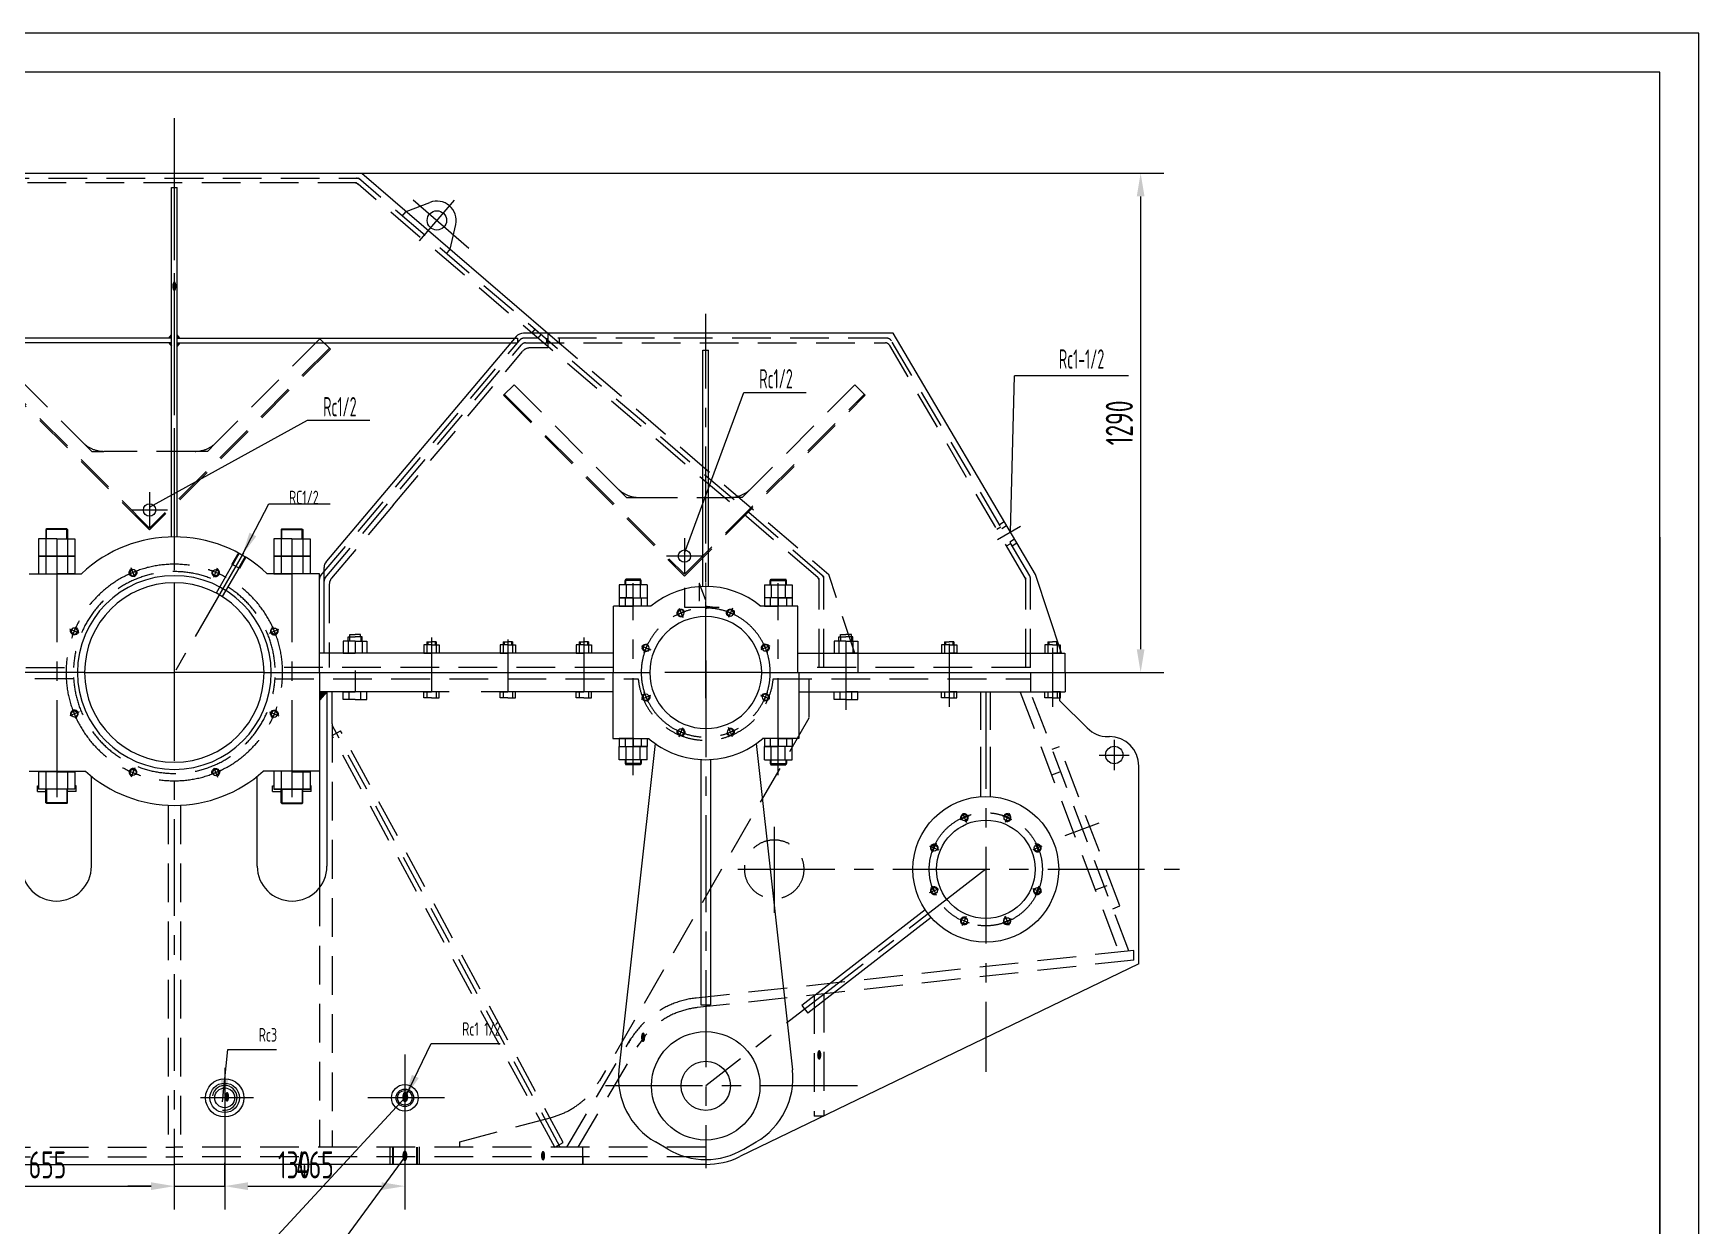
# Model space of a CAD drawing. Header units: millimetres. Extents: x -775 to 7625, y -1726 to 4444.
# Drawn here: x 3326 to 7625, y 1366 to 4444 of the extents above; entities that cross this region are included whole.
import ezdxf
from ezdxf.enums import TextEntityAlignment as Align

# ---------------------------------------------------------------- set-up
doc = ezdxf.new("R2010")
doc.units = ezdxf.units.MM
doc.header["$LTSCALE"] = 200
doc.linetypes.add('F', pattern=[0.75, 0.5, -0.25])
doc.linetypes.add('G', pattern=[2, 1.25, -0.25, 0.25, -0.25])
for name, color, linetype in [('01', 7, 'Continuous'), ('02', 1, 'Continuous'), ('04', 2, 'F'), ('05', 4, 'G'), ('08', 1, 'Continuous'), ('10', 1, 'Continuous'), ('11', 3, 'Continuous')]:
    doc.layers.add(name, color=color, linetype=linetype)
doc.styles.add('HZLIB', font='TXT.shx', dxfattribs={"width": 0.5, "height": 70})
doc.styles.get("Standard").update_dxf_attribs({"font": 'isocp', "width": 0.707, "bigfont": 'intecad.shx'})
doc.dimstyles.new('INTE', dxfattribs={"dimscale": 20, "dimtxt": 3.5, "dimasz": 3, "dimexe": 3, "dimexo": 0, "dimgap": 1, "dimtad": 1, "dimdsep": 46, "dimtxsty": 'Standard', "dimcen": 0, "dimclrd": 1, "dimclre": 1, "dimclrt": 3, "dimaunit": 1, "dimadec": 0, "dimazin": 0, "dimtfac": 1, "dimtmove": 0, "dimatfit": 0, "dimfxl": 0, "dimarcsym": 0})
doc.dimstyles.new('inte_lin_lin5', dxfattribs={"dimscale": 20, "dimtxt": 3.5, "dimasz": 3, "dimexe": 3, "dimexo": 0, "dimgap": 1, "dimtad": 1, "dimdec": 3, "dimdsep": 46, "dimtxsty": 'Standard', "dimblk2": 'inte_dim_blk', "dimsah": 1, "dimcen": 0, "dimse2": 1, "dimclrd": 1, "dimclre": 1, "dimclrt": 3, "dimaunit": 1, "dimadec": 0, "dimazin": 0, "dimtfac": 1, "dimtdec": 3, "dimtmove": 0, "dimatfit": 3, "dimfxl": 0, "dimarcsym": 0})

# ---------------------------------------------------------------- blocks, each defined once
blk = doc.blocks.new('*D12')
at = {"layer": '08', "color": 1, "lineweight": -2}
for p, q in [((4174, 4082.8), (6244.2, 4082.8)), ((6184.2, 4022.8), (6184.2, 2853.8)), ((5988.6, 2793.8), (6244.2, 2793.8))]:
    blk.add_line(p, q, dxfattribs=at)
at = {"layer": '08', "color": 1}
for points in [[(6174.2, 4022.8), (6194.2, 4022.8), (6184.2, 4082.8)], [(6174.2, 2853.8), (6194.2, 2853.8), (6184.2, 2793.8)]]:
    blk.add_solid(points, dxfattribs=at)
at = {"layer": 'Defpoints', "color": 0}
for p in [(4174, 4082.8), (5988.6, 2793.8), (6184.2, 2793.8)]:
    blk.add_point(p, dxfattribs=at)
at = {"layer": '08', "color": 3, "insert": (6129.2, 3438.3), "char_height": 70, "attachment_point": 5, "rotation": 90}
blk.add_mtext('1290', dxfattribs=at)
blk = doc.blocks.new('*D13')
at = {"layer": '08', "color": 1, "lineweight": -2}
for p, q in [((3690, 1524), (3690, 1407.8)), ((3820, 1467.8), (3820, 1527.8)), ((3630, 1467.8), (3570, 1467.8)), ((3690, 1467.8), (3820, 1467.8)), ((3880, 1467.8), (4059.2, 1467.8))]:
    blk.add_line(p, q, dxfattribs=at)
at = {"layer": '08', "color": 1}
for points in [[(3630, 1477.8), (3630, 1457.8), (3690, 1467.8)], [(3880, 1477.8), (3880, 1457.8), (3820, 1467.8)]]:
    blk.add_solid(points, dxfattribs=at)
at = {"layer": 'Defpoints', "color": 0}
for p in [(3690, 1524), (3820, 1467.8), (3820, 1467.8)]:
    blk.add_point(p, dxfattribs=at)
at = {"layer": '08', "color": 3, "insert": (3999.6, 1522.8), "char_height": 70, "attachment_point": 5}
blk.add_mtext('130', dxfattribs=at)
blk = doc.blocks.new('*D14')
at = {"layer": '08', "color": 1, "lineweight": -2}
for p, q in [((3035, 1635.1), (3035, 1407.8)), ((3690, 1513), (3690, 1407.8)), ((3095, 1467.8), (3630, 1467.8))]:
    blk.add_line(p, q, dxfattribs=at)
at = {"layer": '08', "color": 1}
for points in [[(3095, 1477.8), (3095, 1457.8), (3035, 1467.8)], [(3630, 1477.8), (3630, 1457.8), (3690, 1467.8)]]:
    blk.add_solid(points, dxfattribs=at)
at = {"layer": 'Defpoints', "color": 0}
for p in [(3035, 1635.1), (3690, 1513), (3690, 1467.8)]:
    blk.add_point(p, dxfattribs=at)
at = {"layer": '08', "color": 3, "insert": (3362.5, 1522.8), "char_height": 70, "attachment_point": 5}
blk.add_mtext('655', dxfattribs=at)
blk = doc.blocks.new('*D15')
at = {"layer": '08', "color": 1, "lineweight": -2}
for p, q in [((3820, 1601.2), (3820, 1407.8)), ((4285, 1594.6), (4285, 1407.8)), ((3880, 1467.8), (4225, 1467.8))]:
    blk.add_line(p, q, dxfattribs=at)
at = {"layer": '08', "color": 1}
for points in [[(3880, 1477.8), (3880, 1457.8), (3820, 1467.8)], [(4225, 1477.8), (4225, 1457.8), (4285, 1467.8)]]:
    blk.add_solid(points, dxfattribs=at)
at = {"layer": 'Defpoints', "color": 0}
for p in [(3820, 1601.2), (4285, 1594.6), (4285, 1467.8)]:
    blk.add_point(p, dxfattribs=at)
at = {"layer": '08', "color": 3, "insert": (4052.5, 1522.8), "char_height": 70, "attachment_point": 5}
blk.add_mtext('465', dxfattribs=at)
blk = doc.blocks.new('inte_dim_blk')
at = {"layer": '08', "color": 0}
blk.add_line((0, 0), (-2.5, 0), dxfattribs=at)
blk = doc.blocks.new('*U9', base_point=(13655.4, 3506))
at = {"layer": '01'}
blk.add_circle((13655.4, 3506), 25.6, dxfattribs=at)
at = {"layer": '02'}
blk.add_arc((13655.4, 3506), 32, 260, 170, dxfattribs=at)
blk = doc.blocks.new('*U8', base_point=(13169.7, 2728.2))
at = {"layer": '01'}
blk.add_circle((13169.7, 2728.2), 8, dxfattribs=at)
at = {"layer": '02'}
blk.add_arc((13169.7, 2728.2), 10, 260, 170, dxfattribs=at)
at = {"layer": '05'}
for p, q in [((13182.7, 2728.2), (13156.7, 2728.2)), ((13169.7, 2741.2), (13169.7, 2715.2))]:
    blk.add_line(p, q, dxfattribs=at)
blk = doc.blocks.new('*U11', base_point=(13169.7, 2728.2))
at = {"layer": '01'}
blk.add_circle((13169.7, 2728.2), 8, dxfattribs=at)
at = {"layer": '02'}
blk.add_arc((13169.7, 2728.2), 10, 260, 170, dxfattribs=at)
at = {"layer": '05'}
for p, q in [((13182.7, 2728.2), (13156.7, 2728.2)), ((13169.7, 2741.2), (13169.7, 2715.2))]:
    blk.add_line(p, q, dxfattribs=at)
blk = doc.blocks.new('*U10', base_point=(12521.7, 1470.9))
at = {"layer": '01'}
blk.add_circle((12521.7, 1470.9), 8, dxfattribs=at)
at = {"layer": '02'}
blk.add_arc((12521.7, 1470.9), 10, 260, 170, dxfattribs=at)
at = {"layer": '05'}
for p, q in [((12534.7, 1470.9), (12508.7, 1470.9)), ((12521.7, 1483.9), (12521.7, 1457.9))]:
    blk.add_line(p, q, dxfattribs=at)
blk = doc.blocks.new('*U7', base_point=(12521.7, 1470.9))
at = {"layer": '01'}
blk.add_circle((12521.7, 1470.9), 8, dxfattribs=at)
at = {"layer": '02'}
blk.add_arc((12521.7, 1470.9), 10, 260, 170, dxfattribs=at)
at = {"layer": '05'}
for p, q in [((12534.7, 1470.9), (12508.7, 1470.9)), ((12521.7, 1483.9), (12521.7, 1457.9))]:
    blk.add_line(p, q, dxfattribs=at)
blk = doc.blocks.new('*U6', base_point=(11638.2, 1614.9))
at = {"layer": '01'}
blk.add_circle((11638.2, 1614.9), 8, dxfattribs=at)
at = {"layer": '02'}
blk.add_arc((11638.2, 1614.9), 10, 260, 170, dxfattribs=at)
at = {"layer": '05'}
for p, q in [((11651.2, 1614.9), (11625.2, 1614.9)), ((11638.2, 1627.9), (11638.2, 1601.9))]:
    blk.add_line(p, q, dxfattribs=at)
blk = doc.blocks.new('*U5')
at = {"layer": '01'}
for p, q in [((-21, 0), (-21, 36)), ((-21, 36), (0, 36)), ((-21, 21), (0, 21)), ((0, 36), (0, 0)), ((0, -36), (0, 0)), ((-21, 0), (-21, -36)), ((-21, -21), (0, -21)), ((-21, -36), (0, -36))]:
    blk.add_line(p, q, dxfattribs=at)
at = {"layer": '05'}
blk.add_line((-22.1, 0), (1.1, 0), dxfattribs=at)
blk = doc.blocks.new('*U39')
at = {"layer": '01'}
for points in [[(415, 292), (25, 292)], [(415, 5), (415, 292)]]:
    blk.add_lwpolyline(points, dxfattribs=at)
at = {"layer": '02'}
for points in [[(420, 297), (0, 297)], [(420, 0), (420, 297)]]:
    blk.add_lwpolyline(points, dxfattribs=at)

msp = doc.modelspace()

# ---------------------------------------------------------------- hatches: boundary and pattern name
at = {"layer": '02', "linetype": 'Continuous'}
for points in [[(3682.518, 3656.688), (3682.518, 3665.551), (3675.401, 3656.688)], [(3697.518, 3656.688), (3697.518, 3665.551), (3704.634, 3656.688)], [(4065.018, 2722.28), (4084.018, 2743.819), (4065.018, 2743.819), (4065.018, 2737.819)]]:
    msp.add_hatch(color=1, dxfattribs=at).paths.add_polyline_path(points)
at = {"layer": '10'}
for points in [[(3682.518, 3644.688), (3675.773, 3644.688), (3682.518, 3636.596)], [(3697.518, 3644.688), (3704.262, 3644.688), (3697.518, 3636.596)]]:
    msp.add_hatch(color=256, dxfattribs=at).paths.add_polyline_path(points)

# ---------------------------------------------------------------- linework, layer by layer
for p, q in [((7524.556, 3143.621), (7524.556, -496.379)), ((3458.268, 2793.819), (2462.918, 2793.819)), ((3458.268, 2793.819), (2462.918, 2793.819)), ((3921.768, 2793.819), (4917.118, 2793.819)), ((3921.768, 2793.819), (4917.118, 2793.819))]:
    msp.add_line(p, q)
at = {"layer": '01', "color": 7, "linetype": 'Continuous'}
for p, q in [((3206.018, 4082.819), (4174.018, 4082.819)), ((4174.018, 4082.819), (4654.389, 3669.819)), ((4288.655, 3984.259), (4349.878, 4007.602)), ((4402.396, 3886.47), (4416.293, 3950.501)), ((5545.618, 3669.819), (4654.389, 3669.819)), ((5912.618, 3046.819), (5545.618, 3669.819)), ((3386.518, 3138.819), (3339.738, 3138.819)), ((3339.738, 3138.819), (3339.738, 3093.819)), ((3360.518, 3164.819), (3358.518, 3162.819)), ((3358.518, 3162.819), (3358.518, 3138.819)), ((3414.518, 3162.819), (3358.518, 3162.819)), ((3358.518, 3138.819), (3358.518, 3093.819)), ((3412.518, 3164.819), (3360.518, 3164.819)), ((3386.518, 3139.87), (3386.518, 3092.767)), ((3386.518, 3138.819), (3433.298, 3138.819)), ((3414.518, 3162.819), (3412.518, 3164.819)), ((3414.518, 3162.819), (3414.518, 3138.819)), ((3414.518, 3138.819), (3414.518, 3093.819)), ((3433.298, 3138.819), (3433.298, 3093.819)), ((3993.518, 3138.819), (3946.738, 3138.819)), ((3946.738, 3138.819), (3946.738, 3093.819)), ((3965.518, 3162.819), (3967.518, 3164.819)), ((3965.518, 3162.819), (3965.518, 3138.819)), ((3965.518, 3162.819), (4021.518, 3162.819)), ((3965.518, 3138.819), (3965.518, 3093.819)), ((3967.518, 3164.819), (4019.518, 3164.819)), ((3993.518, 3139.87), (3993.518, 3092.767)), ((3993.518, 3138.819), (4040.298, 3138.819)), ((4019.518, 3164.819), (4021.518, 3162.819)), ((4021.518, 3162.819), (4021.518, 3138.819)), ((4021.518, 3138.819), (4021.518, 3093.819)), ((4040.298, 3138.819), (4040.298, 3093.819)), ((3339.738, 3093.819), (3386.518, 3093.819)), ((3339.738, 3093.819), (3339.738, 3048.819)), ((3386.518, 3093.819), (3339.738, 3093.819)), ((3358.518, 3093.819), (3358.518, 3048.819)), ((3386.518, 3094.87), (3386.518, 3047.767)), ((3433.298, 3093.819), (3386.518, 3093.819)), ((3386.518, 3093.819), (3433.298, 3093.819)), ((3414.518, 3093.819), (3414.518, 3048.819)), ((3433.298, 3093.819), (3433.298, 3048.819)), ((3946.738, 3093.819), (3993.518, 3093.819)), ((3946.738, 3093.819), (3946.738, 3048.819)), ((3993.518, 3093.819), (3946.738, 3093.819)), ((3965.518, 3093.819), (3965.518, 3048.819)), ((3993.518, 3094.87), (3993.518, 3047.767)), ((4040.298, 3093.819), (3993.518, 3093.819)), ((3993.518, 3093.819), (4040.298, 3093.819)), ((4021.518, 3093.819), (4021.518, 3048.819)), ((4040.298, 3093.819), (4040.298, 3048.819)), ((3339.738, 3048.819), (3386.518, 3048.819)), ((3433.298, 3048.819), (3386.518, 3048.819)), ((3946.738, 3048.819), (3993.518, 3048.819)), ((4040.298, 3048.819), (3993.518, 3048.819)), ((4065.018, 2793.819), (4065.018, 3048.819)), ((4853.318, 3031.719), (4855.05, 3034.719)), ((4853.318, 3020.219), (4853.318, 3031.719)), ((4895.318, 3031.719), (4853.318, 3031.719)), ((4893.585, 3034.719), (4855.05, 3034.719)), ((4895.318, 3031.719), (4893.585, 3034.719)), ((4895.318, 3020.219), (4895.318, 3031.719)), ((5227.918, 3031.719), (5229.65, 3034.719)), ((5227.918, 3031.719), (5269.918, 3031.719)), ((5227.918, 3020.219), (5227.918, 3031.719)), ((5229.65, 3034.719), (5268.185, 3034.719)), ((5269.918, 3031.719), (5268.185, 3034.719)), ((5269.918, 3020.219), (5269.918, 3031.719)), ((5979.756, 2843.819), (5912.618, 3046.819)), ((4823.418, 2793.819), (4823.418, 2965.219)), ((4920.057, 2965.219), (4823.418, 2965.219)), ((5299.718, 2965.219), (5201.318, 2965.219)), ((5299.718, 2793.819), (5299.718, 2965.219)), ((4138.618, 2874.819), (4138.618, 2885.672)), ((4174.618, 2874.819), (4174.618, 2885.672)), ((5405.518, 2874.819), (5405.518, 2885.672)), ((5441.518, 2874.819), (5441.518, 2885.672)), ((5455.268, 2793.819), (5455.268, 2843.819)), ((4065.018, 2793.819), (4065.018, 2238.63)), ((4821.618, 2793.819), (4821.618, 2623.819)), ((5301.618, 2793.819), (5301.618, 2623.819)), ((5976.002, 2720.819), (5976.002, 2743.819)), ((5976.002, 2720.819), (6046.242, 2650.579)), ((4821.618, 2623.819), (4915.406, 2623.819)), ((5301.618, 2623.819), (5207.829, 2623.819)), ((6099.982, 2628.319), (6103.518, 2628.319)), ((3339.738, 2537.767), (3339.738, 2492.767)), ((3386.518, 2537.767), (3339.738, 2537.767)), ((3358.518, 2537.767), (3358.518, 2492.767)), ((3386.518, 2538.819), (3386.518, 2491.715)), ((3386.518, 2537.767), (3433.298, 2537.767)), ((3414.518, 2537.767), (3414.518, 2492.767)), ((3433.298, 2537.767), (3433.298, 2492.767)), ((3946.738, 2537.767), (3946.738, 2492.767)), ((3965.518, 2537.767), (3965.518, 2492.767)), ((3993.518, 2538.819), (3993.518, 2491.715)), ((3993.518, 2537.767), (4040.298, 2537.767)), ((4021.518, 2537.767), (4021.518, 2492.767)), ((4040.298, 2537.767), (4040.298, 2492.767)), ((4853.318, 2568.819), (4853.318, 2558.719)), ((4853.318, 2558.719), (4855.05, 2555.719)), ((4895.318, 2558.719), (4853.318, 2558.719)), ((4893.585, 2555.719), (4855.05, 2555.719)), ((4895.318, 2558.719), (4893.585, 2555.719)), ((4895.318, 2568.819), (4895.318, 2558.719)), ((5227.918, 2568.819), (5227.918, 2558.719)), ((5227.918, 2558.719), (5269.918, 2558.719)), ((5227.918, 2558.719), (5229.65, 2555.719)), ((5229.65, 2555.719), (5268.185, 2555.719)), ((5269.918, 2558.719), (5268.185, 2555.719)), ((5269.918, 2568.819), (5269.918, 2558.719)), ((3433.298, 2492.767), (3339.738, 2492.767)), ((3358.518, 2457.593), (3358.518, 2492.767)), ((3360.518, 2455.593), (3358.518, 2457.593)), ((3414.518, 2457.593), (3358.518, 2457.593)), ((3412.518, 2455.593), (3360.518, 2455.593)), ((3414.518, 2457.593), (3412.518, 2455.593)), ((3414.518, 2457.593), (3414.518, 2492.767)), ((4040.298, 2492.767), (3946.738, 2492.767)), ((3946.738, 2492.767), (4040.298, 2492.767)), ((3965.518, 2457.593), (3965.518, 2492.767)), ((3965.518, 2457.593), (3967.518, 2455.593)), ((3965.518, 2457.593), (4021.518, 2457.593)), ((3967.518, 2455.593), (4019.518, 2455.593)), ((4019.518, 2455.593), (4021.518, 2457.593)), ((4021.518, 2457.593), (4021.518, 2492.767)), ((6179.518, 2041.319), (5149.906, 1544.024)), ((4963.656, 1563.436), (4931.763, 1581.85)), ((2318.418, 1523.819), (3690.018, 1523.819)), ((5061.618, 1523.819), (3690.018, 1523.819))]:
    msp.add_line(p, q, dxfattribs=at)
at = {"layer": '01'}
for p, q in [((3682.518, 3143.819), (3682.518, 4045.819)), ((3682.518, 4045.819), (3697.518, 4045.819)), ((3697.518, 3143.819), (3697.518, 4045.819)), ((3682.518, 3656.688), (2811.399, 3656.688)), ((3697.518, 3656.688), (4568.636, 3656.688)), ((4572.232, 3660.948), (4082.416, 3080.868)), ((4654.389, 3669.819), (4591.334, 3669.819)), ((3682.518, 3644.688), (2821.532, 3644.688)), ((3697.518, 3644.688), (4558.503, 3644.688)), ((5054.118, 3016.119), (5054.118, 3626.119)), ((5054.118, 3626.119), (5069.118, 3626.119)), ((5069.118, 3016.119), (5069.118, 3626.119)), ((4076.518, 2843.819), (4076.518, 3064.739)), ((3315.018, 3048.819), (3450.278, 3048.819)), ((4065.018, 3048.819), (3929.757, 3048.819)), ((4910.328, 3020.219), (4838.308, 3020.219)), ((4838.308, 3020.219), (4838.308, 2986.219)), ((4856.313, 3020.219), (4856.313, 2986.219)), ((4892.323, 3020.219), (4892.323, 2986.219)), ((4910.328, 3020.219), (4910.328, 2986.219)), ((5006.617, 3012.162), (5006.617, 2962.162)), ((5212.908, 3020.219), (5212.908, 2986.219)), ((5212.908, 3020.219), (5284.928, 3020.219)), ((5230.913, 3020.219), (5230.913, 2986.219)), ((5266.923, 3020.219), (5266.923, 2986.219)), ((5284.928, 3020.219), (5284.928, 2986.219)), ((4838.308, 2986.219), (4910.328, 2986.219)), ((5284.928, 2986.219), (5212.908, 2986.219)), ((4138.618, 2885.672), (4156.618, 2885.672)), ((4142.618, 2885.672), (4142.618, 2891.672)), ((4142.618, 2891.672), (4156.618, 2891.672)), ((4170.618, 2891.672), (4156.618, 2891.672)), ((4174.618, 2885.672), (4156.618, 2885.672)), ((4170.618, 2885.672), (4170.618, 2891.672)), ((5405.518, 2885.672), (5423.518, 2885.672)), ((5409.518, 2891.672), (5423.518, 2891.672)), ((5409.518, 2885.672), (5409.518, 2891.672)), ((5437.518, 2891.672), (5423.518, 2891.672)), ((5441.518, 2885.672), (5423.518, 2885.672)), ((5437.518, 2885.672), (5437.518, 2891.672)), ((4823.418, 2843.819), (4064.518, 2843.819)), ((4156.618, 2874.819), (4126.223, 2874.819)), ((4126.223, 2874.819), (4126.223, 2843.819)), ((4126.223, 2843.819), (4156.618, 2843.819)), ((4138.618, 2874.819), (4138.618, 2843.819)), ((4156.618, 2874.819), (4187.013, 2874.819)), ((4187.013, 2843.819), (4156.618, 2843.819)), ((4174.618, 2874.819), (4174.618, 2843.819)), ((4187.013, 2874.819), (4187.013, 2843.819)), ((4353.618, 2865.319), (4333.843, 2865.319)), ((4333.843, 2865.319), (4333.843, 2843.819)), ((4333.843, 2843.819), (4353.618, 2843.819)), ((4341.618, 2872.638), (4353.618, 2872.638)), ((4341.618, 2872.638), (4341.618, 2843.819)), ((4365.618, 2872.638), (4353.618, 2872.638)), ((4353.618, 2865.319), (4373.393, 2865.319)), ((4373.393, 2843.819), (4353.618, 2843.819)), ((4365.618, 2872.638), (4365.618, 2843.819)), ((4373.393, 2865.319), (4373.393, 2843.819)), ((4550.618, 2865.319), (4530.843, 2865.319)), ((4530.843, 2865.319), (4530.843, 2843.819)), ((4530.843, 2843.819), (4550.618, 2843.819)), ((4538.618, 2872.638), (4550.618, 2872.638)), ((4538.618, 2872.638), (4538.618, 2843.819)), ((4562.618, 2872.638), (4550.618, 2872.638)), ((4550.618, 2865.319), (4570.393, 2865.319)), ((4570.393, 2843.819), (4550.618, 2843.819)), ((4562.618, 2872.638), (4562.618, 2843.819)), ((4570.393, 2865.319), (4570.393, 2843.819)), ((4727.343, 2865.319), (4727.343, 2843.819)), ((4747.118, 2865.319), (4727.343, 2865.319)), ((4727.343, 2843.819), (4747.118, 2843.819)), ((4735.118, 2872.638), (4747.118, 2872.638)), ((4735.118, 2872.638), (4735.118, 2843.819)), ((4759.118, 2872.638), (4747.118, 2872.638)), ((4747.118, 2865.319), (4766.893, 2865.319)), ((4766.893, 2843.819), (4747.118, 2843.819)), ((4759.118, 2872.638), (4759.118, 2843.819)), ((4766.893, 2865.319), (4766.893, 2843.819)), ((5299.718, 2843.819), (5988.618, 2843.819)), ((5423.518, 2874.819), (5393.123, 2874.819)), ((5393.123, 2874.819), (5393.123, 2843.819)), ((5393.123, 2843.819), (5423.518, 2843.819)), ((5405.518, 2874.819), (5405.518, 2843.819)), ((5423.518, 2874.819), (5453.913, 2874.819)), ((5453.913, 2843.819), (5423.518, 2843.819)), ((5441.518, 2874.819), (5441.518, 2843.819)), ((5453.913, 2874.819), (5453.913, 2843.819)), ((5690.022, 2865.319), (5670.247, 2865.319)), ((5670.247, 2865.319), (5670.247, 2843.819)), ((5670.247, 2843.819), (5690.022, 2843.819)), ((5678.022, 2872.638), (5690.022, 2872.638)), ((5678.022, 2872.638), (5678.022, 2843.819)), ((5702.022, 2872.638), (5690.022, 2872.638)), ((5690.022, 2865.319), (5709.797, 2865.319)), ((5709.797, 2843.819), (5690.022, 2843.819)), ((5702.022, 2872.638), (5702.022, 2843.819)), ((5709.797, 2865.319), (5709.797, 2843.819)), ((5937.247, 2865.319), (5937.247, 2843.819)), ((5957.022, 2865.319), (5937.247, 2865.319)), ((5937.247, 2843.819), (5957.022, 2843.819)), ((5945.022, 2872.638), (5957.022, 2872.638)), ((5945.022, 2872.638), (5945.022, 2843.819)), ((5969.022, 2872.638), (5957.022, 2872.638)), ((5957.022, 2865.319), (5976.797, 2865.319)), ((5976.797, 2843.819), (5957.022, 2843.819)), ((5969.022, 2872.638), (5969.022, 2843.819)), ((5976.797, 2865.319), (5976.797, 2843.819)), ((5988.618, 2843.819), (5988.618, 2793.819)), ((4065.018, 2793.819), (4065.018, 2737.819)), ((5206.118, 2793.819), (5989.022, 2793.819)), ((5206.118, 2793.819), (5988.618, 2793.819)), ((5989.022, 2793.819), (5989.022, 2743.819)), ((4399.458, 2743.819), (4065.018, 2743.819)), ((4084.018, 2743.819), (4065.018, 2722.28)), ((4084.018, 2743.819), (4084.018, 2293.938)), ((4097.018, 2661.553), (4097.018, 2743.819)), ((4126.223, 2743.819), (4156.618, 2743.819)), ((4126.223, 2723.819), (4126.223, 2743.819)), ((4156.618, 2723.819), (4126.223, 2723.819)), ((4141.418, 2723.819), (4141.418, 2743.819)), ((4187.013, 2743.819), (4156.618, 2743.819)), ((4156.618, 2723.819), (4187.013, 2723.819)), ((4171.818, 2723.819), (4171.818, 2743.819)), ((4187.013, 2723.819), (4187.013, 2743.819)), ((4333.628, 2743.819), (4353.618, 2743.819)), ((4333.628, 2728.819), (4333.628, 2743.819)), ((4353.618, 2728.819), (4333.628, 2728.819)), ((4341.618, 2743.819), (4341.618, 2728.819)), ((4373.608, 2743.819), (4353.618, 2743.819)), ((4353.618, 2728.819), (4373.608, 2728.819)), ((4365.618, 2743.819), (4365.618, 2728.819)), ((4373.608, 2728.819), (4373.608, 2743.819)), ((4823.418, 2743.819), (4482.191, 2743.819)), ((4530.628, 2743.819), (4550.618, 2743.819)), ((4530.628, 2728.819), (4530.628, 2743.819)), ((4550.618, 2728.819), (4530.628, 2728.819)), ((4538.618, 2743.819), (4538.618, 2728.819)), ((4570.608, 2743.819), (4550.618, 2743.819)), ((4550.618, 2728.819), (4570.608, 2728.819)), ((4562.618, 2743.819), (4562.618, 2728.819)), ((4570.608, 2728.819), (4570.608, 2743.819)), ((4727.128, 2728.819), (4727.128, 2743.819)), ((4727.128, 2743.819), (4747.118, 2743.819)), ((4747.118, 2728.819), (4727.128, 2728.819)), ((4735.118, 2743.819), (4735.118, 2728.819)), ((4767.108, 2743.819), (4747.118, 2743.819)), ((4747.118, 2728.819), (4767.108, 2728.819)), ((4759.118, 2743.819), (4759.118, 2728.819)), ((4767.108, 2728.819), (4767.108, 2743.819)), ((5301.618, 2743.819), (5989.022, 2743.819)), ((5393.123, 2723.819), (5393.123, 2743.819)), ((5393.123, 2743.819), (5423.518, 2743.819)), ((5423.518, 2723.819), (5393.123, 2723.819)), ((5408.318, 2723.819), (5408.318, 2743.819)), ((5453.913, 2743.819), (5423.518, 2743.819)), ((5423.518, 2723.819), (5453.913, 2723.819)), ((5438.718, 2723.819), (5438.718, 2743.819)), ((5453.913, 2723.819), (5453.913, 2743.819)), ((5670.032, 2743.819), (5690.022, 2743.819)), ((5670.032, 2728.819), (5670.032, 2743.819)), ((5690.022, 2728.819), (5670.032, 2728.819)), ((5678.022, 2743.819), (5678.022, 2728.819)), ((5710.012, 2743.819), (5690.022, 2743.819)), ((5690.022, 2728.819), (5710.012, 2728.819)), ((5702.022, 2743.819), (5702.022, 2728.819)), ((5710.012, 2728.819), (5710.012, 2743.819)), ((5772.002, 2645.62), (5772.002, 2743.819)), ((5797.002, 2645.62), (5797.002, 2743.819)), ((5937.032, 2728.819), (5937.032, 2743.819)), ((5937.032, 2743.819), (5957.022, 2743.819)), ((5957.022, 2728.819), (5937.032, 2728.819)), ((5945.022, 2743.819), (5945.022, 2728.819)), ((5977.012, 2743.819), (5957.022, 2743.819)), ((5957.022, 2728.819), (5977.012, 2728.819)), ((5969.022, 2743.819), (5969.022, 2728.819)), ((5977.012, 2728.819), (5977.012, 2743.819)), ((4931.282, 2610.413), (4837.677, 1767.863)), ((4838.308, 2568.819), (4838.308, 2602.819)), ((4838.308, 2602.819), (4910.328, 2602.819)), ((4856.313, 2568.819), (4856.313, 2602.819)), ((4892.323, 2568.819), (4892.323, 2602.819)), ((4910.328, 2568.819), (4910.328, 2602.819)), ((5191.953, 2610.413), (5285.558, 1767.863)), ((5284.928, 2602.819), (5212.908, 2602.819)), ((5212.908, 2568.819), (5212.908, 2602.819)), ((5230.913, 2568.819), (5230.913, 2602.819)), ((5266.923, 2568.819), (5266.923, 2602.819)), ((5284.928, 2568.819), (5284.928, 2602.819)), ((5772.002, 2472.844), (5772.002, 2601.988)), ((5797.002, 2472.844), (5797.002, 2601.988)), ((3315.018, 2538.819), (3460.618, 2538.819)), ((4065.018, 2538.819), (3919.417, 2538.819)), ((4910.328, 2568.819), (4838.308, 2568.819)), ((5049.118, 2569.166), (5049.118, 1935.474)), ((5074.118, 2569.166), (5074.118, 1935.474)), ((5212.908, 2568.819), (5284.928, 2568.819)), ((6179.518, 2041.319), (6179.518, 2552.319)), ((3336.518, 2486.615), (3336.518, 2501.637)), ((3336.518, 2501.637), (3339.738, 2501.637)), ((3436.518, 2501.637), (3433.298, 2501.637)), ((3436.518, 2486.615), (3436.518, 2501.637)), ((3476.018, 2293.938), (3476.018, 2525.726)), ((3904.018, 2293.938), (3904.018, 2525.726)), ((3943.518, 2486.615), (3943.518, 2501.637)), ((3943.518, 2501.637), (3946.738, 2501.637)), ((4043.518, 2501.637), (4040.298, 2501.637)), ((4043.518, 2486.615), (4043.518, 2501.637)), ((3336.518, 2486.615), (3358.518, 2486.615)), ((3436.518, 2486.615), (3414.518, 2486.615)), ((3943.518, 2486.615), (3965.518, 2486.615)), ((4043.518, 2486.615), (4021.518, 2486.615)), ((5628.35, 2180.87), (5309.699, 1934.459)), ((5643.644, 2161.093), (5324.992, 1914.683)), ((5049.118, 1935.474), (5074.118, 1935.474)), ((5309.699, 1934.459), (5324.992, 1914.683))]:
    msp.add_line(p, q, dxfattribs=at)
at = {"layer": '01', "color": 7, "linetype": 'Continuous'}
for centre, radius in [((4367.621, 3961.064), 25), ((3626.018, 3213.319), 16), ((5006.617, 3094.319), 16), ((6116.018, 2580.819), 22.5)]:
    msp.add_circle(centre, radius, dxfattribs=at)
at = {"layer": '01'}
for centre, radius in [((5784.502, 2285.819), 188.142), ((5784.502, 2285.819), 127), ((5061.618, 1726.819), 140), ((5061.618, 1726.819), 63.5), ((3820.017, 1695.819), 49.442), ((3820.017, 1695.819), 38), ((4284.92, 1695.819), 34.421), ((4285.017, 1695.819), 22.5)]:
    msp.add_circle(centre, radius, dxfattribs=at)
at = {"layer": '01', "color": 7, "linetype": 'Continuous'}
for centre, radius, start, end in [((4367.621, 3961.064), 49.805, 347.755248, 110.870092), ((3690.018, 2793.819), 350, 46.766765, 133.233235), ((5061.618, 2793.819), 222.3, 50.446485, 129.553515), ((5061.618, 2793.819), 196.9, 180, 180), ((5061.618, 2793.819), 225, 229.073937, 270), ((5061.618, 2793.819), 225, 270, 310.926063), ((6099.982, 2704.319), 76, 225, 270), ((5027.013, 1746.828), 190.5, 173.660599, 240), ((5096.223, 1746.828), 190.5, 300, 6.339401), ((5061.618, 1726.819), 203, 270, 295.780227)]:
    msp.add_arc(centre, radius, start, end, dxfattribs=at)
at = {"layer": '01'}
for centre, radius, start, end in [((4591.334, 3644.819), 25, 90, 139.822455), ((4101.518, 3064.739), 25, 139.822455, 180), ((3690.018, 2793.819), 250, 90, 180), ((3690.018, 2793.819), 231.75, 90, 180), ((3690.018, 2793.819), 250, 0, 90), ((3690.018, 2793.819), 231.75, 0, 90), ((5061.618, 2793.819), 144.5, 0, 180), ((3690.018, 2793.819), 250, 180, 270), ((3690.018, 2793.819), 231.75, 180, 270), ((3690.018, 2793.819), 250, 270, 0), ((3690.018, 2793.819), 231.75, 270, 0), ((5061.618, 2793.819), 144.5, 180, 0), ((6103.518, 2552.319), 76, 0, 90), ((3690.018, 2793.819), 343, 228.025301, 270), ((3690.018, 2793.819), 343, 270, 311.974699), ((3386.018, 2293.938), 90, 180, 0), ((3994.018, 2293.938), 90, 180, 0), ((5061.618, 1726.819), 190.5, 239.053768, 270), ((5061.618, 1726.819), 190.5, 270, 300.946232)]:
    msp.add_arc(centre, radius, start, end, dxfattribs=at)
at = {"layer": '02', "color": 1, "linetype": 'Continuous'}
for p, q in [((3675.401, 3656.688), (3682.518, 3665.551)), ((3704.634, 3656.688), (3697.518, 3665.551)), ((3675.773, 3644.688), (3682.518, 3636.596)), ((3704.262, 3644.688), (3697.518, 3636.596)), ((3360.218, 3138.819), (3360.218, 3164.519)), ((3412.818, 3138.819), (3412.818, 3164.519)), ((3967.218, 3138.819), (3967.218, 3164.519)), ((4019.818, 3138.819), (4019.818, 3164.519)), ((4855.018, 3020.219), (4855.018, 3034.663)), ((4893.618, 3020.219), (4893.618, 3034.663)), ((5229.618, 3020.219), (5229.618, 3034.663)), ((5268.218, 3020.219), (5268.218, 3034.663)), ((4142.218, 2885.672), (4142.218, 2874.819)), ((4171.018, 2885.672), (4171.018, 2874.819)), ((5409.118, 2885.672), (5409.118, 2874.819)), ((5437.918, 2885.672), (5437.918, 2874.819)), ((4855.018, 2568.819), (4855.018, 2555.774)), ((4893.618, 2568.819), (4893.618, 2555.774)), ((5229.618, 2568.819), (5229.618, 2555.774)), ((5268.218, 2568.819), (5268.218, 2555.774)), ((3360.218, 2492.767), (3360.218, 2455.893)), ((3412.818, 2492.767), (3412.818, 2455.893)), ((3967.218, 2492.767), (3967.218, 2455.893)), ((4019.818, 2492.767), (4019.818, 2455.893))]:
    msp.add_line(p, q, dxfattribs=at)
at = {"layer": '02'}
for p, q in [((5006.617, 2962.162), (5096.617, 2962.162)), ((4344.018, 2872.638), (4344.018, 2865.319)), ((4363.218, 2872.638), (4363.218, 2865.319)), ((4541.018, 2872.638), (4541.018, 2865.319)), ((4560.218, 2872.638), (4560.218, 2865.319)), ((4737.518, 2872.638), (4737.518, 2865.319)), ((4756.718, 2872.638), (4756.718, 2865.319)), ((5680.422, 2872.638), (5680.422, 2865.319)), ((5699.622, 2872.638), (5699.622, 2865.319)), ((5947.422, 2872.638), (5947.422, 2865.319)), ((5966.622, 2872.638), (5966.622, 2865.319)), ((4285.017, 1695.819), (3739.356, 1106.248)), ((4285.017, 1543.819), (3963.686, 1106.248))]:
    msp.add_line(p, q, dxfattribs=at)
msp.add_lwpolyline([(5096.617, 2962.162, 0, 9, 0), (5060.617, 2962.162, 0, 0, 0)], format="xyseb", dxfattribs=at)
msp.add_circle((4285.017, 1695.819), 19, dxfattribs=at)
at = {"layer": '04', "color": 2, "linetype": 'F'}
for p, q in [((3215.037, 4069.819), (4164.998, 4069.819)), ((4160.618, 4057.819), (3219.418, 4057.819)), ((4160.618, 4057.819), (4164.379, 4054.251)), ((5350.564, 3039.164), (4164.379, 4054.251)), ((5362.564, 3044.321), (4164.998, 4069.819)), ((4278.333, 3972.254), (4288.655, 3984.259)), ((4392.264, 3874.684), (4402.396, 3886.47)), ((3186.197, 3655.379), (3454.558, 3387.018)), ((4065.838, 3655.379), (3797.477, 3387.018)), ((4065.838, 3655.379), (4092.708, 3628.509)), ((4575.518, 3656.688), (4575.518, 3644.688)), ((5529.516, 3656.819), (4591.798, 3656.819)), ((4620.338, 3679.903), (4612.512, 3670.757)), ((4636.289, 3666.244), (4628.467, 3657.104)), ((4651.018, 3656.819), (4651.018, 3644.819)), ((4654.389, 3669.819), (4654.389, 3631.819)), ((4683.018, 3656.819), (4683.018, 3644.819)), ((3626.018, 3161.819), (3159.327, 3628.509)), ((3626.018, 3166.768), (3161.802, 3630.984)), ((4090.233, 3630.984), (3626.018, 3166.768)), ((4092.708, 3628.509), (3626.018, 3161.819)), ((4067.585, 3043.153), (4581.865, 3652.206)), ((4079.571, 3037.975), (4586.362, 3640.189)), ((4254.818, 3226.029), (4588.817, 3622.916)), ((4596.309, 3644.819), (5525.214, 3644.819)), ((4654.389, 3631.819), (4607.945, 3631.819)), ((5885.875, 3038.336), (5536.472, 3638.32)), ((5897.845, 3043.587), (5540.744, 3650.372)), ((4566.797, 3536.379), (4539.927, 3509.509)), ((4566.797, 3536.379), (4835.158, 3268.018)), ((5446.438, 3536.379), (5178.077, 3268.018)), ((5446.438, 3536.379), (5473.308, 3509.509)), ((4539.927, 3509.509), (5006.617, 3042.819)), ((4542.402, 3511.984), (5006.617, 3047.769)), ((5006.617, 3047.769), (5470.833, 3511.984)), ((5006.617, 3042.819), (5473.308, 3509.509)), ((3454.558, 3387.018), (3476.818, 3364.758)), ((3476.818, 3364.758), (3508.298, 3364.758)), ((3743.737, 3364.758), (3508.298, 3364.758)), ((3775.217, 3364.758), (3743.737, 3364.758)), ((3797.477, 3387.018), (3775.217, 3364.758)), ((4835.158, 3268.018), (4857.418, 3245.759)), ((5178.077, 3268.018), (5155.817, 3245.759)), ((4254.818, 3226.029), (4095.889, 3037.176)), ((4857.418, 3245.759), (4888.898, 3245.759)), ((4888.898, 3245.759), (5124.337, 3245.759)), ((5155.817, 3245.759), (5124.337, 3245.759)), ((5819.849, 3176.109), (5832.192, 3183.344)), ((3855.724, 3102.83), (3838.793, 3073.506)), ((3857.629, 3101.73), (3840.698, 3072.406)), ((5852.215, 3120.896), (5864.677, 3128.201)), ((3872.871, 3092.93), (3855.941, 3063.606)), ((3874.776, 3091.83), (3857.846, 3062.506)), ((4076.518, 3035.319), (4080.571, 3039.164)), ((4076.518, 3035.319), (4076.518, 3029.732)), ((4076.518, 2843.819), (4076.518, 3029.604)), ((4090.018, 3021.079), (4090.018, 2806.819)), ((5354.618, 3035.319), (5350.564, 3039.164)), ((5354.618, 2806.819), (5354.618, 3035.319)), ((5366.618, 3040.476), (5362.564, 3044.321)), ((5366.618, 2806.819), (5366.618, 3040.476)), ((5446.156, 2843.819), (5379.018, 3046.819)), ((5885.875, 3038.336), (5887.618, 3035.319)), ((5887.618, 2806.819), (5887.618, 3035.319)), ((5899.618, 2806.819), (5899.618, 3037.034)), ((2556.618, 2806.819), (3429.842, 2806.819)), ((4823.418, 2806.819), (3950.193, 2806.819)), ((4686.018, 1568.819), (4097.018, 2657.824)), ((5956.207, 2595.519), (5974.908, 2602.607)), ((6112.142, 2184.077), (6130.843, 2191.165)), ((6166.518, 2076.319), (5036.968, 1953.482)), ((6166.518, 2051.319), (5039.645, 1928.626)), ((5341.118, 1961.45), (5341.118, 1648.452)), ((5366.118, 1964.172), (5366.118, 1648.452)), ((4426.518, 1581.819), (4663.957, 1645.44)), ((2318.418, 1568.819), (3690.018, 1568.819)), ((5061.618, 1568.819), (3690.018, 1568.819)), ((4426.518, 1568.819), (4426.518, 1581.819)), ((4744.018, 1523.819), (4744.018, 1568.819)), ((2318.418, 1543.819), (3690.018, 1543.819)), ((5061.618, 1543.819), (3690.018, 1543.819))]:
    msp.add_line(p, q, dxfattribs=at)
at = {"layer": '04'}
for p, q in [((4568.636, 3656.688), (4575.518, 3656.688)), ((4654.389, 3669.819), (5379.018, 3046.819)), ((4558.503, 3644.688), (4575.518, 3644.688)), ((5812.789, 3163.856), (5823.403, 3170.078)), ((5825.938, 3165.768), (5838.283, 3173.005)), ((5846.166, 3131.26), (5858.586, 3138.54)), ((5838.075, 3120.721), (5848.763, 3126.986)), ((3840.525, 3072.506), (3798.011, 2998.869)), ((3856.114, 3063.506), (3813.599, 2989.869)), ((3857.846, 3062.506), (3838.793, 3073.506)), ((5899.618, 2806.819), (5299.718, 2806.819)), ((3430.009, 2777.819), (2492.685, 2777.819)), ((3950.026, 2777.819), (4887.35, 2777.819)), ((5235.885, 2777.819), (5900.002, 2777.819)), ((5327.502, 2777.819), (5327.502, 2675.819)), ((5900.002, 2793.819), (5900.002, 2743.819)), ((5873.525, 2743.136), (6127.841, 2072.113)), ((6153.518, 2074.905), (5900.002, 2743.819)), ((5327.502, 2675.819), (4787.22, 1740.023)), ((4097.018, 2661.553), (4097.018, 1568.819)), ((4097.018, 2631.374), (4119.049, 2643.189)), ((4671.834, 1568.819), (4097.018, 2631.374)), ((4693.865, 1580.634), (4119.049, 2643.189)), ((6130.843, 2191.165), (5974.908, 2602.607)), ((5954.536, 2529.385), (5975.706, 2537.408)), ((3674.018, 2450.819), (3674.018, 1568.819)), ((3706.018, 2450.819), (3706.018, 1568.819)), ((4065.018, 2238.63), (4065.018, 1568.819)), ((6067.057, 2232.492), (6097.738, 2244.12)), ((6166.518, 2051.319), (6166.518, 2076.319)), ((4703.386, 1568.819), (4868.493, 1848.009)), ((4732.253, 1568.819), (4887.224, 1830.721)), ((5366.118, 1648.452), (5341.118, 1648.452)), ((4247.017, 1523.819), (4247.017, 1569.417)), ((4253.017, 1568.819), (4253.017, 1523.819)), ((4255.017, 1568.819), (4255.017, 1523.819)), ((4315.017, 1568.819), (4315.017, 1523.819)), ((4317.017, 1568.819), (4317.017, 1523.819)), ((4323.017, 1523.819), (4323.017, 1569.417)), ((4671.834, 1568.819), (4693.865, 1580.634)), ((4744.018, 1543.819), (4744.018, 1523.819))]:
    msp.add_line(p, q, dxfattribs=at)
msp.add_circle((5238.502, 2285.819), 76.25, dxfattribs=at)
at = {"layer": '04', "color": 2, "linetype": 'F'}
for centre, radius, start, end in [((4155.433, 4044.819), 13, 46.514236, 90), ((4160.219, 4056.819), 13, 46.514236, 90), ((4591.798, 3643.819), 13, 90, 139.822455), ((4591.798, 3643.819), 13, 90, 139.822455), ((5529.516, 3643.819), 13, 30.269885, 90), ((4596.309, 3631.819), 13, 90, 139.917814), ((4607.945, 3606.819), 25, 90, 139.917814), ((5525.214, 3631.819), 13, 30.004954, 90), ((3508.298, 3440.758), 76, 225, 270), ((3743.737, 3440.758), 76, 270, 315), ((4888.898, 3321.759), 76, 225, 270), ((5124.337, 3321.759), 76, 270, 315), ((4077.518, 3034.766), 13, 139.822455, 180), ((4089.518, 3029.604), 13, 139.917814, 180), ((4115.018, 3021.079), 25, 139.917814, 180), ((5341.618, 3029.732), 13, 0, 46.514236), ((5353.618, 3034.889), 13, 0, 46.514236), ((5874.618, 3031.835), 13, 0, 30.004954), ((5886.618, 3037.034), 13, 0, 30.269885), ((5061.618, 1726.819), 228, 96.206418, 150.91088), ((5061.618, 1726.819), 203, 96.213825, 149.559788)]:
    msp.add_arc(centre, radius, start, end, dxfattribs=at)
at = {"layer": '04'}
for centre, radius, start, end in [((3690.018, 2793.819), 260.5, 2.860478, 177.139522), ((3690.018, 2793.819), 260.5, 182.860478, 357.139522), ((5061.618, 2793.819), 175, 185.245797, 354.754203), ((4611.417, 1841.523), 203, 285, 330)]:
    msp.add_arc(centre, radius, start, end, dxfattribs=at)
at = {"layer": '05'}
for p, q in [((3690.018, 4225.016), (3690.018, 2727.936)), ((3690.018, 4107.987), (3690.018, 2727.936)), ((4306.324, 4013.765), (4450.551, 3889.765)), ((4322.422, 3908.493), (4412.82, 4013.636)), ((5061.618, 2727.313), (5061.618, 3719.444)), ((3626.018, 3259.319), (3626.018, 3167.319)), ((3672.018, 3213.319), (3580.018, 3213.319)), ((5006.617, 3140.319), (5006.617, 3048.319)), ((5006.617, 3140.319), (5006.617, 3048.319)), ((3868.61, 3103.149), (3690.018, 2793.819)), ((5052.617, 3094.319), (4960.617, 3094.319)), ((4353.618, 2883.896), (4353.618, 2743.819)), ((4747.118, 2883.881), (4747.118, 2743.819)), ((4156.618, 2875.87), (4156.618, 2842.767)), ((4550.618, 2878.887), (4550.618, 2743.819)), ((5423.518, 2875.87), (5423.518, 2842.767)), ((5423.518, 2843.819), (5423.518, 2697.585)), ((4156.618, 2798.651), (4156.618, 2743.819)), ((4156.618, 2798.651), (4156.618, 2756.987)), ((4156.618, 2798.651), (4156.618, 2756.987)), ((5061.618, 2825.205), (5061.618, 1514.024)), ((3458.268, 2793.819), (3690.018, 2793.819)), ((3921.768, 2793.819), (3690.018, 2793.819)), ((5206.118, 2793.819), (4917.118, 2793.819)), ((5206.118, 2793.819), (4917.118, 2793.819)), ((5784.502, 2743.819), (5784.502, 1763.139)), ((6077.215, 2580.819), (6154.82, 2580.819)), ((6116.018, 2619.621), (6116.018, 2542.016)), ((5989.57, 2372.893), (6076.705, 2405.917)), ((5784.502, 2285.819), (5061.618, 1726.819)), ((5144.493, 2285.819), (6284.647, 2285.819)), ((5453.173, 1726.819), (4793.78, 1726.819)), ((5159.579, 1563.436), (5191.473, 1581.85))]:
    msp.add_line(p, q, dxfattribs=at)
at = {"layer": '05', "color": 4, "linetype": 'G'}
for p, q in [((5874.312, 3170.942), (5814.593, 3135.934)), ((3386.518, 3122.039), (3386.518, 2439.351)), ((3993.518, 3122.039), (3993.518, 2439.351)), ((4874.318, 2528.989), (4874.318, 3024.671)), ((5248.918, 2528.989), (5248.918, 3024.671)), ((5690.022, 2867.813), (5690.022, 2705.539)), ((5957.022, 2857.574), (5957.022, 2705.539)), ((3690.018, 2815.387), (3690.018, 1524.019)), ((3690.018, 2815.387), (3690.018, 1524.019)), ((5238.502, 2395.413), (5238.502, 2173.813)), ((4285.017, 1807.277), (4285.017, 1523.819)), ((3820.017, 1773.666), (3820.017, 1593.311)), ((3894.615, 1695.819), (3757.557, 1695.819)), ((4386.985, 1695.819), (4189.572, 1695.819))]:
    msp.add_line(p, q, dxfattribs=at)
msp.add_circle((5784.502, 2285.819), 146, dxfattribs=at)
at = {"layer": '05'}
for centre, radius, start, end in [((3690.018, 2793.819), 279.5, 90, 180), ((3690.018, 2793.819), 279.5, 0, 90), ((5061.618, 2793.819), 166.5, 0, 180), ((3690.018, 2793.819), 279.5, 180, 270), ((3690.018, 2793.819), 279.5, 270, 0), ((5061.618, 2793.819), 166.5, 180, 0)]:
    msp.add_arc(centre, radius, start, end, dxfattribs=at)
at = {"layer": '08', "color": 1}
for p, q in [((5848.434, 3155.772), (5858.86, 3559.515)), ((6152.968, 3559.515), (5858.86, 3559.515)), ((5006.617, 3101.819), (5159.863, 3517.101)), ((5159.863, 3517.101), (5320.437, 3517.101)), ((3626.018, 3220.819), (4034.086, 3444.962)), ((4034.086, 3444.962), (4194.66, 3444.962))]:
    msp.add_line(p, q, dxfattribs=at)

# ---------------------------------------------------------------- block references
at = {"layer": '01', "rotation": 270}
for p in [(4874.318, 2965.219), (4874.318, 2602.819)]:
    msp.add_blockref('*U5', p, dxfattribs=at)
at = {"layer": '01', "xscale": -1, "rotation": 90}
for p in [(5248.918, 2965.219), (5248.918, 2602.819)]:
    msp.add_blockref('*U5', p, dxfattribs=at)
at = {"layer": '01'}
msp.add_blockref('*U9', (3820.017, 1695.819), dxfattribs=at)
at = {"layer": '04', "xscale": 20, "yscale": 20, "zscale": 20}
msp.add_blockref('*U39', (-775.444, -1495.954), dxfattribs=at)
at = {"layer": '05', "xscale": -1}
for name, p, rotation in [('*U11', (3583.16, 3051.795), 112.4999999998409), ('*U10', (4997.901, 2947.645), 22.49999999997714), ('*U10', (5125.334, 2947.645), 337.5000000000229), ('*U11', (3432.041, 2900.676), 157.5000000001591), ('*U10', (4907.792, 2857.536), 67.50000000015908), ('*U10', (5215.443, 2857.536), 292.499999999841), ('*U10', (5215.443, 2857.536), 292.499999999841), ('*U7', (4907.792, 2730.102), 112.5000000000734), ('*U7', (5215.443, 2730.102), 247.4999999999266), ('*U8', (3947.994, 2686.961), 337.4999999999266), ('*U7', (4997.901, 2639.993), 157.4999999999266), ('*U7', (5125.334, 2639.993), 202.5000000000734), ('*U8', (3796.875, 2535.842), 292.5000000000734)]:
    msp.add_blockref(name, p, dxfattribs=dict(at, rotation=rotation))
at = {"layer": '05'}
for name, p, rotation in [('*U11', (3796.875, 3051.795), 247.500000000159), ('*U11', (3947.994, 2900.676), 202.499999999841), ('*U8', (3432.041, 2686.961), 22.50000000007342), ('*U8', (3583.16, 2535.842), 67.49999999992659), ('*U6', (5729.392, 2418.864), 22.50000000007342), ('*U6', (5839.611, 2418.864), 337.4999999999266), ('*U6', (5651.456, 2340.928), 67.49999999992659), ('*U6', (5917.547, 2340.928), 292.5000000000734), ('*U6', (5651.456, 2230.71), 112.5000000000734), ('*U6', (5917.547, 2230.71), 247.4999999999266), ('*U6', (5729.392, 2152.774), 157.4999999999266), ('*U6', (5839.611, 2152.774), 202.5000000000734)]:
    msp.add_blockref(name, p, dxfattribs=dict(at, rotation=rotation))

# ---------------------------------------------------------------- texts
at = {"layer": '02', "width": 0.605172}
for height, p, p2 in [(20, (3684.018, 3778.461), (3696.018, 3778.461)), (20, (4893.977, 1839.625), (4905.977, 1839.625)), (20, (5348.564, 1794.03), (5360.564, 1794.03)), (20, (3820.086, 1685.819), (3832.086, 1685.819)), (24, (4277.817, 1683.819), (4292.217, 1683.819)), (20, (4282.278, 1685.819), (4294.278, 1685.819)), (24, (4277.817, 1531.819), (4292.217, 1531.819)), (20, (4635.806, 1533.819), (4647.806, 1533.819))]:
    msp.add_text('\\M+5A1F1', height=height, dxfattribs=at).set_placement(p, p2, align=Align.FIT)
at = {"layer": '02', "color": 3, "char_height": 35, "attachment_point": 7}
for s, insert in [('Rc3', (3908.001, 1840.984)), ('Rc1 1/2', (4433.096, 1856.003))]:
    msp.add_mtext(s, dxfattribs=dict(at, insert=insert))
at = {"layer": '05', "color": 3, "insert": (3986.019, 3228.271), "char_height": 35, "attachment_point": 7}
msp.add_mtext('RC1/2', dxfattribs=at)
at = {"layer": '08', "color": 3, "char_height": 50, "attachment_point": 5, "style": 'HZLIB'}
for s, insert in [('Rc1-1/2', (6031.702, 3603.125)), ('Rc1/2', (5243.016, 3552.101)), ('Rc1/2', (4117.239, 3479.962))]:
    msp.add_mtext(s, dxfattribs=dict(at, insert=insert))
at = {"layer": '11', "width": 0.707}
msp.add_text('N', height=49, dxfattribs=at).set_placement((5039.998, 2962.162), align=Align.BOTTOM_LEFT)

# ---------------------------------------------------------------- dimensions: what is measured, and where the dimension line sits
at = {"layer": '08'}
dim = msp.add_linear_dim(base=(6184.159, 2793.819), p1=(4174.018, 4082.819), p2=(5988.618, 2793.819), angle=90, text='1290', dimstyle='INTE', dxfattribs=at)
dim.commit()
dim.dimension.update_dxf_attribs({"geometry": '*D12', "text_midpoint": (6129.153, 3438.319)})
for base, p1, p2, picture, middle in [((3690.018, 1467.769), (3035.017, 1635.1), (3690.018, 1513.008), '*D14', (3362.517, 1522.769)), ((4285.017, 1467.769), (3820.017, 1601.189), (4285.017, 1594.572), '*D15', (4052.517, 1522.769)), ((3820.017, 1467.769), (3690.018, 1524.019), (3820.017, 1467.769), '*D13', (3999.629, 1522.769))]:
    dim = msp.add_linear_dim(base=base, p1=p1, p2=p2, dimstyle='INTE', dxfattribs=at)
    dim.commit()
    dim.dimension.update_dxf_attribs({"geometry": picture, "text_midpoint": middle})

# ---------------------------------------------------------------- leaders
at = {"layer": '02', "annotation_type": 0, "has_hookline": 1, "hookline_direction": 0}
for points, text_width in [([(3814.017, 1685.819), (3828.001, 1820.984), (3888.001, 1820.984)], 45.566), ([(4285.964, 1697.028), (4353.096, 1836.003), (4413.096, 1836.003)], 97.992)]:
    msp.add_leader(points, dimstyle='inte_lin_lin5', override={"dimpost": '', "dimse2": 0, "dimtmove": 1, "dimatfit": 0}, dxfattribs=dict(at, text_width=text_width))
at = {"layer": '05', "annotation_type": 0, "has_hookline": 1, "hookline_direction": 0, "text_width": 78.196}
msp.add_leader([(3865.018, 3096.928), (3933.967, 3228.994), (3993.967, 3228.994)], dimstyle='INTE', dxfattribs=at)

doc.saveas('drawing.dxf')
